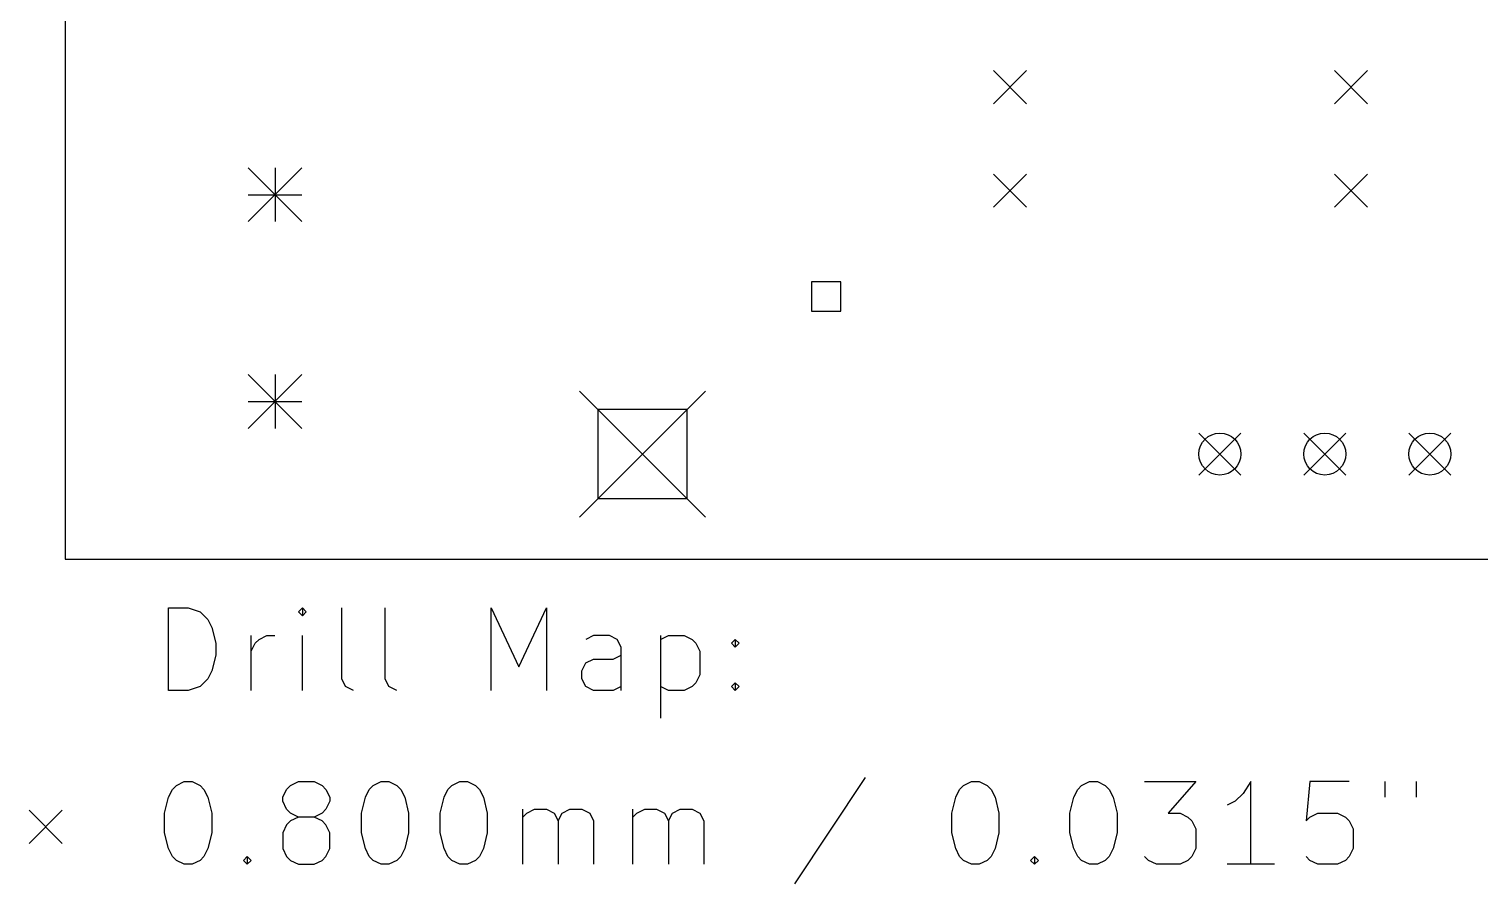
# Model space of a CAD drawing. Extents: x 108.9 to 179.6, y -153 to -73.
# Drawn here: x 110.12 to 145.23, y -134.22 to -113.55 of the extents above; entities that cross this region are included whole.
import ezdxf

# ---------------------------------------------------------------- set-up
doc = ezdxf.new("R2010")
doc.units = 0
doc.layers.add('BLACK', color=7, linetype='CONTINUOUS')

msp = doc.modelspace()

# ---------------------------------------------------------------- linework, layer by layer
at = {"layer": 'BLACK', "linetype": 'CONTINUOUS'}
for p, q in [((110.998, -73.025), (110.998, -126.365)), ((133.458, -114.555), (134.258, -115.355)), ((134.258, -114.555), (133.458, -115.355)), ((141.713, -114.555), (142.513, -115.355)), ((142.513, -114.555), (141.713, -115.355)), ((115.428, -116.905), (116.728, -118.205)), ((116.728, -116.905), (115.428, -118.205)), ((116.078, -116.905), (116.078, -118.205)), ((133.458, -117.055), (134.258, -117.855)), ((134.258, -117.055), (133.458, -117.855)), ((141.713, -117.055), (142.513, -117.855)), ((142.513, -117.055), (141.713, -117.855)), ((115.428, -117.555), (116.728, -117.555)), ((129.767, -119.661), (129.059, -119.661)), ((129.059, -119.661), (129.059, -120.369)), ((129.767, -120.369), (129.767, -119.661)), ((129.059, -120.369), (129.767, -120.369)), ((115.428, -121.905), (116.728, -123.205)), ((116.728, -121.905), (115.428, -123.205)), ((116.078, -121.905), (116.078, -123.205)), ((123.444, -122.301), (126.492, -125.349)), ((126.492, -122.301), (123.444, -125.349)), ((115.428, -122.555), (116.728, -122.555)), ((126.046, -122.747), (123.89, -122.747)), ((123.89, -122.747), (123.89, -124.903)), ((126.046, -124.903), (126.046, -122.747)), ((138.43, -123.317), (139.446, -124.333)), ((139.446, -123.317), (138.43, -124.333)), ((140.97, -123.317), (141.986, -124.333)), ((141.986, -123.317), (140.97, -124.333)), ((143.51, -123.317), (144.526, -124.333)), ((144.526, -123.317), (143.51, -124.333)), ((123.89, -124.903), (126.046, -124.903)), ((110.998, -126.365), (177.038, -126.365)), ((113.499, -129.545), (113.499, -127.545)), ((113.499, -127.545), (113.975, -127.545)), ((113.975, -127.545), (114.261, -127.64)), ((114.261, -127.64), (114.452, -127.83)), ((116.737, -127.545), (116.642, -127.64)), ((116.642, -127.64), (116.737, -127.735)), ((116.833, -127.64), (116.737, -127.545)), ((116.737, -127.545), (116.737, -127.735)), ((116.737, -127.735), (116.833, -127.64)), ((117.69, -129.259), (117.69, -127.545)), ((118.737, -129.259), (118.737, -127.545)), ((121.309, -129.545), (121.309, -127.545)), ((121.309, -127.545), (121.975, -128.973)), ((121.975, -128.973), (122.642, -127.545)), ((122.642, -127.545), (122.642, -129.545)), ((114.452, -127.83), (114.547, -128.021)), ((114.547, -128.021), (114.642, -128.402)), ((114.642, -128.402), (114.642, -128.688)), ((115.499, -129.545), (115.499, -128.211)), ((115.499, -128.592), (115.594, -128.402)), ((115.594, -128.402), (115.69, -128.307)), ((115.69, -128.307), (115.88, -128.211)), ((115.88, -128.211), (116.071, -128.211)), ((116.737, -129.545), (116.737, -128.211)), ((123.785, -128.211), (123.594, -128.307)), ((124.166, -128.211), (123.785, -128.211)), ((124.356, -128.307), (124.166, -128.211)), ((124.452, -128.497), (124.356, -128.307)), ((124.452, -129.545), (124.452, -128.497)), ((125.404, -128.211), (125.404, -130.211)), ((125.404, -128.307), (125.594, -128.211)), ((125.594, -128.211), (125.975, -128.211)), ((125.975, -128.211), (126.166, -128.307)), ((126.166, -128.307), (126.261, -128.402)), ((126.261, -128.402), (126.356, -128.592)), ((127.118, -128.402), (127.213, -128.307)), ((127.213, -128.497), (127.118, -128.402)), ((127.213, -128.307), (127.309, -128.402)), ((127.213, -128.307), (127.213, -128.497)), ((127.309, -128.402), (127.213, -128.497)), ((114.642, -128.688), (114.547, -129.069)), ((123.594, -128.878), (123.785, -128.783)), ((123.785, -128.783), (124.261, -128.783)), ((124.261, -128.783), (124.452, -128.688)), ((126.356, -128.592), (126.356, -129.164)), ((114.547, -129.069), (114.452, -129.259)), ((123.499, -129.069), (123.594, -128.878)), ((123.499, -129.259), (123.499, -129.069)), ((126.356, -129.164), (126.261, -129.354)), ((113.975, -129.545), (113.499, -129.545)), ((114.261, -129.45), (113.975, -129.545)), ((114.452, -129.259), (114.261, -129.45)), ((117.785, -129.45), (117.69, -129.259)), ((117.975, -129.545), (117.785, -129.45)), ((118.833, -129.45), (118.737, -129.259)), ((119.023, -129.545), (118.833, -129.45)), ((123.594, -129.45), (123.499, -129.259)), ((123.785, -129.545), (123.594, -129.45)), ((124.261, -129.545), (123.785, -129.545)), ((124.452, -129.45), (124.261, -129.545)), ((125.594, -129.545), (125.404, -129.45)), ((125.975, -129.545), (125.594, -129.545)), ((126.166, -129.45), (125.975, -129.545)), ((126.261, -129.354), (126.166, -129.45)), ((127.118, -129.45), (127.213, -129.354)), ((127.213, -129.545), (127.118, -129.45)), ((127.213, -129.354), (127.309, -129.45)), ((127.213, -129.354), (127.213, -129.545)), ((127.309, -129.45), (127.213, -129.545)), ((130.356, -131.65), (128.642, -134.221)), ((113.499, -132.126), (113.594, -131.935)), ((113.594, -131.935), (113.69, -131.84)), ((113.69, -131.84), (113.88, -131.745)), ((113.88, -131.745), (114.071, -131.745)), ((114.071, -131.745), (114.261, -131.84)), ((114.261, -131.84), (114.356, -131.935)), ((114.356, -131.935), (114.452, -132.126)), ((116.261, -132.126), (116.356, -131.935)), ((116.356, -131.935), (116.452, -131.84)), ((116.452, -131.84), (116.642, -131.745)), ((116.642, -131.745), (117.023, -131.745)), ((117.023, -131.745), (117.213, -131.84)), ((117.213, -131.84), (117.309, -131.935)), ((117.309, -131.935), (117.404, -132.126)), ((118.261, -132.126), (118.356, -131.935)), ((118.356, -131.935), (118.452, -131.84)), ((118.452, -131.84), (118.642, -131.745)), ((118.642, -131.745), (118.833, -131.745)), ((118.833, -131.745), (119.023, -131.84)), ((119.023, -131.84), (119.118, -131.935)), ((119.118, -131.935), (119.213, -132.126)), ((120.166, -132.126), (120.261, -131.935)), ((120.261, -131.935), (120.356, -131.84)), ((120.356, -131.84), (120.547, -131.745)), ((120.547, -131.745), (120.737, -131.745)), ((120.737, -131.745), (120.928, -131.84)), ((120.928, -131.84), (121.023, -131.935)), ((121.023, -131.935), (121.118, -132.126)), ((132.547, -132.126), (132.642, -131.935)), ((132.642, -131.935), (132.737, -131.84)), ((132.737, -131.84), (132.928, -131.745)), ((132.928, -131.745), (133.118, -131.745)), ((133.118, -131.745), (133.309, -131.84)), ((133.309, -131.84), (133.404, -131.935)), ((133.404, -131.935), (133.499, -132.126)), ((135.404, -132.126), (135.499, -131.935)), ((135.499, -131.935), (135.594, -131.84)), ((135.594, -131.84), (135.785, -131.745)), ((135.785, -131.745), (135.975, -131.745)), ((135.975, -131.745), (136.166, -131.84)), ((136.166, -131.84), (136.261, -131.935)), ((136.261, -131.935), (136.356, -132.126)), ((137.118, -131.745), (138.356, -131.745)), ((138.356, -131.745), (137.69, -132.507)), ((139.69, -131.745), (139.499, -132.03)), ((139.69, -133.745), (139.69, -131.745)), ((141.118, -131.745), (141.023, -132.697)), ((142.071, -131.745), (141.118, -131.745)), ((142.928, -131.745), (142.928, -132.126)), ((143.69, -131.745), (143.69, -132.126)), ((113.404, -132.507), (113.499, -132.126)), ((114.452, -132.126), (114.547, -132.507)), ((116.261, -132.221), (116.261, -132.126)), ((116.356, -132.411), (116.261, -132.221)), ((117.404, -132.221), (117.309, -132.411)), ((117.404, -132.126), (117.404, -132.221)), ((118.166, -132.507), (118.261, -132.126)), ((119.213, -132.126), (119.309, -132.507)), ((120.071, -132.507), (120.166, -132.126)), ((121.118, -132.126), (121.213, -132.507)), ((132.452, -132.507), (132.547, -132.126)), ((133.499, -132.126), (133.594, -132.507)), ((135.309, -132.507), (135.404, -132.126)), ((136.356, -132.126), (136.452, -132.507)), ((139.309, -132.221), (139.118, -132.316)), ((139.499, -132.03), (139.309, -132.221)), ((110.123, -132.44), (110.923, -133.24)), ((110.923, -132.44), (110.123, -133.24)), ((113.404, -132.983), (113.404, -132.507)), ((114.547, -132.507), (114.547, -132.983)), ((116.452, -132.507), (116.356, -132.411)), ((116.452, -132.697), (116.356, -132.792)), ((116.642, -132.602), (116.452, -132.507)), ((116.642, -132.602), (116.452, -132.697)), ((117.023, -132.602), (116.642, -132.602)), ((117.213, -132.507), (117.023, -132.602)), ((117.213, -132.697), (117.023, -132.602)), ((117.309, -132.411), (117.213, -132.507)), ((117.309, -132.792), (117.213, -132.697)), ((118.166, -132.983), (118.166, -132.507)), ((119.309, -132.507), (119.309, -132.983)), ((120.071, -132.983), (120.071, -132.507)), ((121.213, -132.507), (121.213, -132.983)), ((122.071, -133.745), (122.071, -132.411)), ((122.071, -132.602), (122.166, -132.507)), ((122.166, -132.507), (122.356, -132.411)), ((122.356, -132.411), (122.642, -132.411)), ((122.642, -132.411), (122.833, -132.507)), ((122.833, -132.507), (122.928, -132.697)), ((122.928, -132.697), (123.023, -132.507)), ((122.928, -132.697), (122.928, -133.745)), ((123.023, -132.507), (123.213, -132.411)), ((123.213, -132.411), (123.499, -132.411)), ((123.499, -132.411), (123.69, -132.507)), ((123.69, -132.507), (123.785, -132.697)), ((123.785, -132.697), (123.785, -133.745)), ((124.737, -133.745), (124.737, -132.411)), ((124.737, -132.602), (124.833, -132.507)), ((124.833, -132.507), (125.023, -132.411)), ((125.023, -132.411), (125.309, -132.411)), ((125.309, -132.411), (125.499, -132.507)), ((125.499, -132.507), (125.594, -132.697)), ((125.594, -132.697), (125.69, -132.507)), ((125.594, -132.697), (125.594, -133.745)), ((125.69, -132.507), (125.88, -132.411)), ((125.88, -132.411), (126.166, -132.411)), ((126.166, -132.411), (126.356, -132.507)), ((126.356, -132.507), (126.452, -132.697)), ((126.452, -132.697), (126.452, -133.745)), ((132.452, -132.983), (132.452, -132.507)), ((133.594, -132.507), (133.594, -132.983)), ((135.309, -132.983), (135.309, -132.507)), ((136.452, -132.507), (136.452, -132.983)), ((137.69, -132.507), (137.975, -132.507)), ((137.975, -132.507), (138.166, -132.602)), ((138.166, -132.602), (138.261, -132.697)), ((138.261, -132.697), (138.356, -132.888)), ((141.023, -132.697), (141.118, -132.602)), ((141.118, -132.602), (141.309, -132.507)), ((141.309, -132.507), (141.785, -132.507)), ((141.785, -132.507), (141.975, -132.602)), ((141.975, -132.602), (142.071, -132.697)), ((142.071, -132.697), (142.166, -132.888)), ((113.499, -133.364), (113.404, -132.983)), ((114.547, -132.983), (114.452, -133.364)), ((116.356, -132.792), (116.261, -132.983)), ((116.261, -132.983), (116.261, -133.364)), ((117.404, -132.983), (117.309, -132.792)), ((117.404, -133.364), (117.404, -132.983)), ((118.261, -133.364), (118.166, -132.983)), ((119.309, -132.983), (119.213, -133.364)), ((120.166, -133.364), (120.071, -132.983)), ((121.213, -132.983), (121.118, -133.364)), ((132.547, -133.364), (132.452, -132.983)), ((133.594, -132.983), (133.499, -133.364)), ((135.404, -133.364), (135.309, -132.983)), ((136.452, -132.983), (136.356, -133.364)), ((138.356, -132.888), (138.356, -133.364)), ((142.166, -132.888), (142.166, -133.364)), ((113.594, -133.554), (113.499, -133.364)), ((114.452, -133.364), (114.356, -133.554)), ((116.261, -133.364), (116.356, -133.554)), ((117.309, -133.554), (117.404, -133.364)), ((118.356, -133.554), (118.261, -133.364)), ((119.213, -133.364), (119.118, -133.554)), ((120.261, -133.554), (120.166, -133.364)), ((121.118, -133.364), (121.023, -133.554)), ((132.642, -133.554), (132.547, -133.364)), ((133.499, -133.364), (133.404, -133.554)), ((135.499, -133.554), (135.404, -133.364)), ((136.356, -133.364), (136.261, -133.554)), ((138.356, -133.364), (138.261, -133.554)), ((142.166, -133.364), (142.071, -133.554)), ((113.69, -133.65), (113.594, -133.554)), ((113.88, -133.745), (113.69, -133.65)), ((114.071, -133.745), (113.88, -133.745)), ((114.261, -133.65), (114.071, -133.745)), ((114.356, -133.554), (114.261, -133.65)), ((115.309, -133.65), (115.404, -133.554)), ((115.404, -133.745), (115.309, -133.65)), ((115.404, -133.554), (115.499, -133.65)), ((115.404, -133.554), (115.404, -133.745)), ((115.499, -133.65), (115.404, -133.745)), ((116.356, -133.554), (116.452, -133.65)), ((116.452, -133.65), (116.642, -133.745)), ((116.642, -133.745), (117.023, -133.745)), ((117.023, -133.745), (117.213, -133.65)), ((117.213, -133.65), (117.309, -133.554)), ((118.452, -133.65), (118.356, -133.554)), ((118.642, -133.745), (118.452, -133.65)), ((118.833, -133.745), (118.642, -133.745)), ((119.023, -133.65), (118.833, -133.745)), ((119.118, -133.554), (119.023, -133.65)), ((120.356, -133.65), (120.261, -133.554)), ((120.547, -133.745), (120.356, -133.65)), ((120.737, -133.745), (120.547, -133.745)), ((120.928, -133.65), (120.737, -133.745)), ((121.023, -133.554), (120.928, -133.65)), ((132.737, -133.65), (132.642, -133.554)), ((132.928, -133.745), (132.737, -133.65)), ((133.118, -133.745), (132.928, -133.745)), ((133.309, -133.65), (133.118, -133.745)), ((133.404, -133.554), (133.309, -133.65)), ((134.356, -133.65), (134.452, -133.554)), ((134.452, -133.745), (134.356, -133.65)), ((134.452, -133.554), (134.547, -133.65)), ((134.452, -133.554), (134.452, -133.745)), ((134.547, -133.65), (134.452, -133.745)), ((135.594, -133.65), (135.499, -133.554)), ((135.785, -133.745), (135.594, -133.65)), ((135.975, -133.745), (135.785, -133.745)), ((136.166, -133.65), (135.975, -133.745)), ((136.261, -133.554), (136.166, -133.65)), ((137.213, -133.65), (137.118, -133.554)), ((137.404, -133.745), (137.213, -133.65)), ((137.975, -133.745), (137.404, -133.745)), ((138.166, -133.65), (137.975, -133.745)), ((138.261, -133.554), (138.166, -133.65)), ((140.261, -133.745), (139.118, -133.745)), ((141.118, -133.65), (141.023, -133.554)), ((141.309, -133.745), (141.118, -133.65)), ((141.785, -133.745), (141.309, -133.745)), ((141.975, -133.65), (141.785, -133.745)), ((142.071, -133.554), (141.975, -133.65))]:
    msp.add_line(p, q, dxfattribs=at)
at = {"layer": 'BLACK'}
for centre in [(138.938, -123.825), (141.478, -123.825), (144.018, -123.825)]:
    msp.add_circle(centre, 0.508, dxfattribs=at)

doc.saveas('drawing.dxf')
